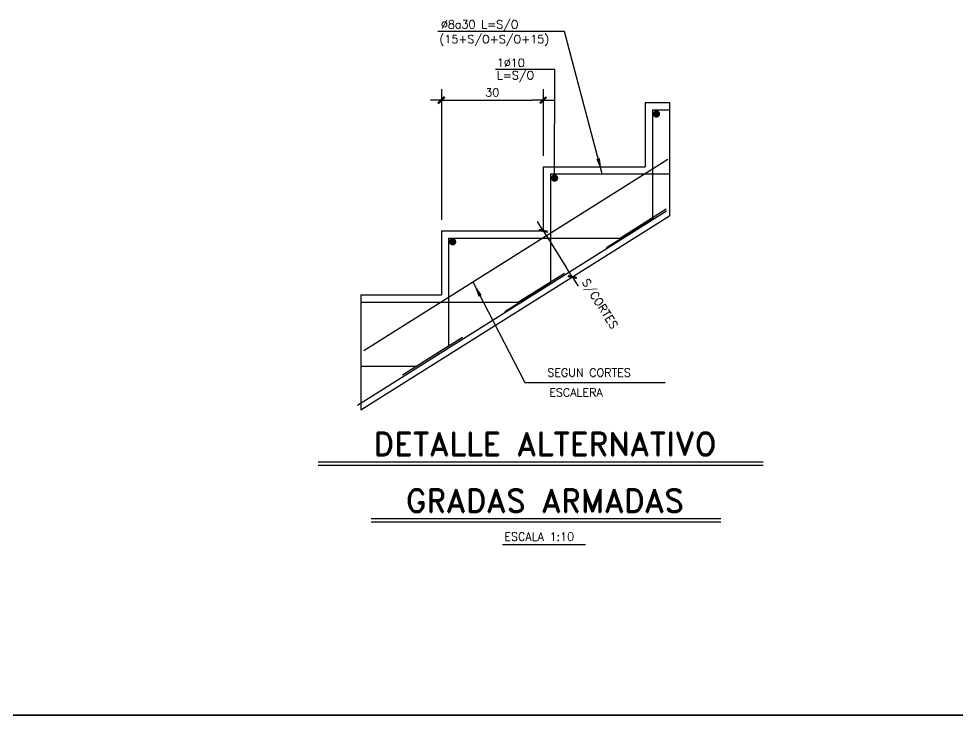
# Model space of a CAD drawing. Extents: x -58 to 5689, y 66 to 4123.
# Drawn here: x 2533 to 3823, y 68 to 1025 of the extents above; entities that cross this region are included whole.
import ezdxf
from ezdxf.enums import TextEntityAlignment as Align

# ---------------------------------------------------------------- set-up
doc = ezdxf.new("R2010")
doc.units = 0
doc.header["$LTSCALE"] = 30
doc.header["$MEASUREMENT"] = 0
doc.layers.get('0').update_dxf_attribs({"linetype": 'CONTINUOUS'})
doc.layers.add('A- ACOTADO INTERIOR', color=8, linetype='CONTINUOUS', lineweight=0)
for name, color, linetype in [('RLA-CORTES', 5, 'CONTINUOUS'), ('RLA-FORMATO', 7, 'CONTINUOUS'), ('RLA-TEXTOS1', 9, 'CONTINUOUS')]:
    doc.layers.add(name, color=color, linetype=linetype)
doc.styles.add('CENTURY GOTHIC', font='GOTHIC.TTF')
doc.styles.add('ROMANS', font='romans.shx', dxfattribs={"height": 11.25})
doc.styles.add('SIETE50', font='ROMAND.SHX', dxfattribs={"height": 31.5})
doc.linetypes.add('LCORTE25', pattern='A,1.2,[136,ltypeshp.shx,S=0.2,R=0,X=0,Y=0],-0.8,1.12', length=3.12)
doc.dimstyles.new('ING10', dxfattribs={"dimscale": 50, "dimtxt": 11.25, "dimasz": 0.3, "dimexe": 0, "dimexo": 0, "dimgap": 0.1, "dimtad": 1, "dimdec": 1, "dimlfac": 0.2, "dimzin": 12, "dimdsep": 46, "dimtxsty": 'ROMANS', "dimblk": 'TICK1', "dimcen": 0.09, "dimclrd": 2, "dimclre": 1, "dimclrt": 3, "dimadec": 0, "dimazin": 0, "dimtfac": 1, "dimtdec": 1, "dimtix": 1, "dimtmove": 2, "dimatfit": 3, "dimldrblk": 'TICK1', "dimfxl": 0, "dimfxlon": 1, "dimtolj": 1, "dimtzin": 0, "dimarcsym": 0})

# ---------------------------------------------------------------- blocks, each defined once
blk = doc.blocks.new('TICK1')
at = {"color": 2}
for points in [[(0, 0), (-1, 0)], [(0, 0), (1, 0)]]:
    blk.add_lwpolyline(points, dxfattribs=at)
at = {"color": 2, "const_width": 0.2}
blk.add_lwpolyline([(-0.3, -0.3), (0.3, 0.3)], dxfattribs=at)
blk = doc.blocks.new('*D10')
at = {"layer": 'RLA-CORTES', "color": 2, "lineweight": -2, "transparency": 16777216}
blk.add_line((3262.1, 721.2), (3286, 683.2), dxfattribs=at)
at = {"layer": 'RLA-CORTES', "color": 2, "lineweight": -2, "transparency": 16777216, "xscale": 15, "yscale": 15, "zscale": 15}
for p, rotation in [((3254.1, 733.9), 122.1669440745156), ((3294, 670.5), 302.1669440745156)]:
    blk.add_blockref('TICK1', p, dxfattribs=dict(at, rotation=rotation))
at = {"layer": 'RLA-CORTES', "color": 3, "transparency": 16777216, "insert": (3330.6, 632.7), "char_height": 11.25, "attachment_point": 5, "rotation": 302.1669, "style": 'ROMANS'}
blk.add_mtext('\\A1;S/CORTES', dxfattribs=at)
blk = doc.blocks.new('Flecha')
at = {"color": 2}
blk.add_lwpolyline([(1.21, 0.01, 0, 2.5, 0), (10.82, 0.01, 2.5, 2.5, 0)], format="xyseb", dxfattribs=at)
blk = doc.blocks.new('*D11')
at = {"layer": 'RLA-CORTES', "color": 2, "lineweight": -2, "transparency": 16777216}
blk.add_line((3129.1, 913.5), (3239.1, 913.5), dxfattribs=at)
at = {"layer": 'RLA-CORTES', "color": 2, "lineweight": -2, "transparency": 16777216, "xscale": 15, "yscale": 15, "zscale": 15, "rotation": 180}
blk.add_blockref('TICK1', (3114.1, 913.5), dxfattribs=at)
at = {"layer": 'RLA-CORTES', "color": 2, "lineweight": -2, "transparency": 16777216, "xscale": 15, "yscale": 15, "zscale": 15}
blk.add_blockref('TICK1', (3254.1, 913.5), dxfattribs=at)
at = {"layer": 'RLA-CORTES', "color": 3, "transparency": 16777216, "insert": (3184.1, 924.1), "char_height": 11.25, "attachment_point": 5, "style": 'ROMANS'}
blk.add_mtext('\\A1;30', dxfattribs=at)

msp = doc.modelspace()

# ---------------------------------------------------------------- linework, layer by layer
at = {"layer": 'RLA-CORTES', "color": 1}
for p, q in [((3283.15, 1007.64), (3109.06, 1007.64)), ((3335.23, 812), (3283.15, 1007.64)), ((3188.46, 956.25), (3269.83, 956.25)), ((3269.81, 805.3), (3269.86, 956.25)), ((3114.1, 928.51), (3114.1, 748.95)), ((3254.1, 928.51), (3254.1, 837)), ((3157.46, 663.71), (3228.64, 525.63)), ((3228.64, 525.63), (3421.73, 525.63))]:
    msp.add_line(p, q, dxfattribs=at)
at = {"layer": 'RLA-CORTES'}
for p, q in [((3394.1, 910.05), (3394.1, 822)), ((3394.1, 910.05), (3427.82, 910.05)), ((3254.1, 822), (3394.1, 822)), ((3254.1, 822), (3254.1, 733.95)), ((3003.38, 487.66), (3427.82, 754.61)), ((3114.1, 733.95), (3114.1, 645.9)), ((3114.1, 733.95), (3254.1, 733.95)), ((3003.38, 645.9), (3114.1, 645.9))]:
    msp.add_line(p, q, dxfattribs=at)
at = {"layer": 'RLA-CORTES', "color": 1, "linetype": 'LCORTE25'}
for p, q in [((3427.82, 910.05), (3427.82, 754.61)), ((3003.38, 645.9), (3003.38, 487.66))]:
    msp.add_line(p, q, dxfattribs=at)
at = {"layer": 'RLA-CORTES', "color": 2}
for p, q in [((3404.1, 900.05), (3404.1, 750.1)), ((3404.1, 900.05), (3427.82, 900.05)), ((3007.64, 569.49), (3425.38, 832.22)), ((3264.1, 812), (3264.1, 662.05)), ((3264.1, 812), (3427.82, 812)), ((2999.12, 494.43), (3423.56, 761.38)), ((3423.15, 763.48), (3360.29, 723.95)), ((3404.1, 750.1), (3341.24, 710.57)), ((3124.1, 723.95), (3124.1, 575.4)), ((3124.1, 723.95), (3360.29, 723.95)), ((3283.15, 675.43), (3220.29, 635.9)), ((3264.1, 662.05), (3201.24, 622.52)), ((3003.38, 635.9), (3220.29, 635.9)), ((3143.15, 587.38), (3080.29, 547.85)), ((3124.1, 575.4), (3060.61, 535.47)), ((3003.38, 547.85), (3080.29, 547.85))]:
    msp.add_line(p, q, dxfattribs=at)
at = {"layer": 'RLA-CORTES', "color": 6}
for p, q in [((2944.74, 416.58), (3556.48, 416.58)), ((2944.74, 411.58), (3556.48, 411.58)), ((3017.88, 338.71), (3498.11, 338.71)), ((3017.88, 333.71), (3498.11, 333.71))]:
    msp.add_line(p, q, dxfattribs=at)
at = {"layer": 'RLA-CORTES', "color": 3}
msp.add_line((3198, 302.94), (3312.1, 302.94), dxfattribs=at)
at = {"layer": 'RLA-CORTES', "color": 2, "const_width": 5}
for points in [[(3407.23, 894.42, 1), (3412.23, 894.42, 1)], [(3267.23, 806.37, 1), (3272.23, 806.37, 1)], [(3127.11, 718.84, 1), (3132.11, 718.84, 1)]]:
    msp.add_lwpolyline(points, format="xyb", close=True, dxfattribs=at)
at = {"layer": 'RLA-FORMATO', "color": 6, "linetype": 'Continuous'}
for p, q in [((-58.1, 68.1), (5686.9, 68.1)), ((5686.9, 68.1), (426.9, 68.1))]:
    msp.add_line(p, q, dxfattribs=at)

# ---------------------------------------------------------------- block references
at = {"layer": 'RLA-CORTES', "color": 1}
for p, xscale, yscale, zscale, rotation in [((3335.17, 812.23), 1.999999999999999, 1.999999999999999, 1.999999999999999, 105.0710617428638), ((3157.46, 663.71), 2, 2, 2, 297.2714740103484)]:
    msp.add_blockref('Flecha', p, dxfattribs=dict(at, xscale=xscale, yscale=yscale, zscale=zscale, rotation=rotation))

# ---------------------------------------------------------------- texts
at = {"layer": 'A- ACOTADO INTERIOR', "color": 7, "insert": (3736.16, 564.85), "char_height": 0.28, "attachment_point": 5, "rotation": 90, "style": 'CENTURY GOTHIC'}
msp.add_mtext('\\A1;300', dxfattribs=at)
at = {"layer": 'RLA-CORTES', "color": 6, "style": 'SIETE50'}
for s, p in [('DETALLE ALTERNATIVO', (3256.47, 425.16)), ('GRADAS ARMADAS', (3256.47, 347.29))]:
    msp.add_text(s, height=31.5, dxfattribs=at).set_placement(p, align=Align.CENTER)
at = {"layer": 'RLA-CORTES', "color": 3, "style": 'ROMANS'}
msp.add_text('ESCALA 1:10', height=11.25, dxfattribs=at).set_placement((3200.6, 307.9))
at = {"layer": 'RLA-TEXTOS1', "style": 'ROMANS'}
for s, p in [('%%C8a30 L=S/O', (3113.52, 1012.03)), ('(15+S/O+S/O+15)', (3111.49, 991.73)), ('1%%c10', (3190.36, 959.16)), ('L=S/O', (3190.36, 942.06)), ('SEGUN CORTES ', (3259.71, 533.42)), ('ESCALERA', (3262.44, 506.17))]:
    msp.add_text(s, height=11.2, rotation=359.99308, dxfattribs=at).set_placement(p)

# ---------------------------------------------------------------- dimensions: what is measured, and where the dimension line sits
at = {"layer": 'RLA-CORTES'}
dim = msp.add_linear_dim(base=(3254.1, 913.51), p1=(3114.1, 907.95), p2=(3254.1, 907.95), text='30', dimstyle='ING10', dxfattribs=at)
dim.commit()
dim.dimension.update_dxf_attribs({"geometry": '*D11', "text_midpoint": (3184.1, 924.13)})
dim = msp.add_linear_dim(base=(3294.03, 670.46), p1=(3261.88, 738.84), p2=(3301.81, 675.35), angle=302.16694, text='S/CORTES', dimstyle='ING10', dxfattribs=at)
dim.commit()
dim.dimension.update_dxf_attribs({"geometry": '*D10', "text_midpoint": (3330.61, 632.72), "dimtype": 161})

doc.saveas('drawing.dxf')
